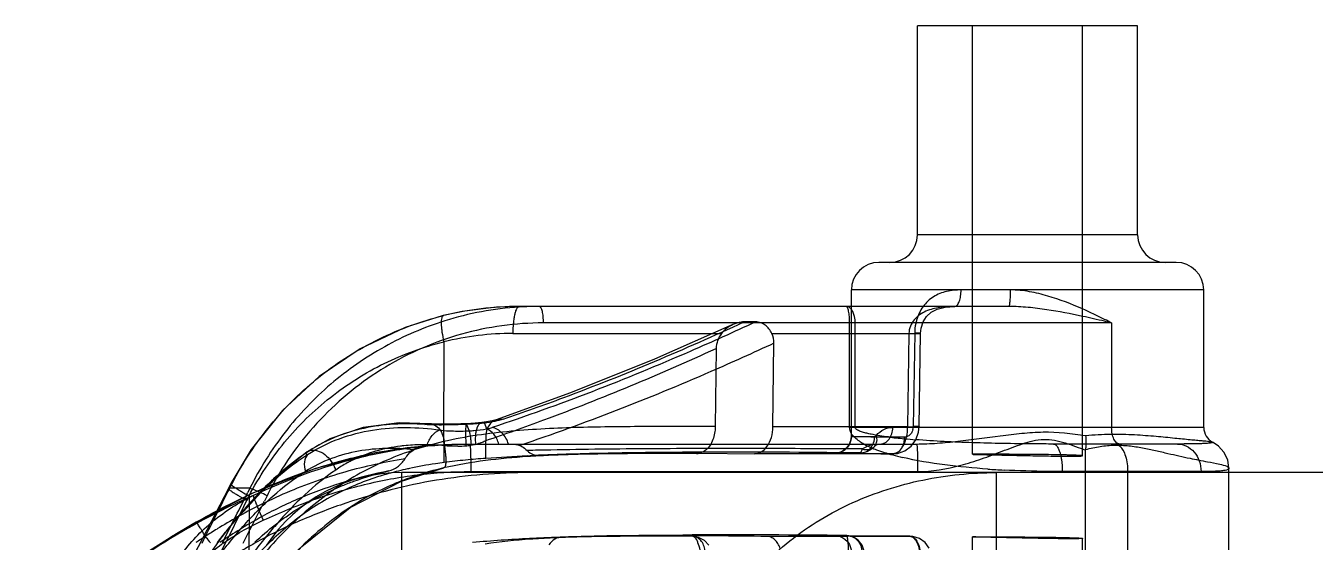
# Model space of a CAD drawing. Header units: millimetres. Extents: x 29875 to 31218, y -21313 to -20364.
# Drawn here: x 30581.26 to 30605.15, y -21028.22 to -21018.65 of the extents above; entities that cross this region are included whole.
import ezdxf

# ---------------------------------------------------------------- set-up
doc = ezdxf.new("R2010")
doc.units = ezdxf.units.MM
doc.header["$LTSCALE"] = 8
doc.layers.add('Cav-cor', color=30, linetype='Continuous')
doc.layers.add('WT', color=4, linetype='Continuous')

# ---------------------------------------------------------------- blocks, each defined once
blk = doc.blocks.new('20160903.150408')
at = {"layer": 'Cav-cor', "color": 241}
for p, q in [((-30.04, 48.706), (-30.04, 52.582)), ((-25.96, 52.582), (-30.04, 52.582)), ((-29.02, 44.639), (-29.02, 52.582)), ((-26.98, 44.611), (-26.98, 52.582)), ((-25.96, 48.706), (-25.96, 52.582)), ((-25.96, 48.706), (-30.04, 48.706)), ((-25.246, 48.196), (-30.754, 48.196)), ((-31.264, 44.968), (-31.264, 47.686)), ((-24.736, 47.686), (-31.264, 47.686)), ((-24.736, 45.136), (-24.736, 47.686)), ((-28.344, 47.38), (-37.42, 47.38)), ((-38.817, 47.211), (-38.825, 47.21)), ((-26.442, 47.074), (-36.974, 47.074)), ((-33.04, 47.093), (-33.253, 47.093)), ((-31.296, 45.136), (-31.296, 47.074)), ((-31.192, 45.136), (-31.192, 47.074)), ((-29.971, 46.976), (-29.933, 47.096)), ((-26.442, 47.074), (-26.442, 45.136)), ((-37.535, 46.879), (-33.67, 46.879)), ((-32.739, 46.879), (-30.198, 46.879)), ((-30.198, 46.879), (-30.226, 45.151)), ((-30.091, 46.884), (-30.116, 45.157)), ((-30.008, 45.152), (-29.981, 46.879)), ((-29.981, 46.879), (-29.971, 46.976)), ((-38.814, 46.724), (-38.821, 44.874)), ((-33.769, 46.6), (-33.786, 45.153)), ((-32.716, 45.151), (-32.698, 46.698)), ((-39.168, 45.191), (-39.066, 45.206)), ((-39.066, 45.206), (-39.066, 45.206)), ((-38.394, 45.193), (-38.4, 45.205)), ((-38.394, 45.193), (-38.343, 45.074)), ((-38.109, 45.228), (-38.109, 45.228)), ((-38.063, 45.218), (-38.109, 45.228)), ((-38.063, 45.218), (-38.022, 45.109)), ((-37.715, 45.29), (-37.843, 45.281)), ((-37.843, 45.281), (-37.843, 45.281)), ((-30.226, 45.151), (-32.716, 45.151)), ((-30.02, 45.05), (-30.008, 45.152)), ((-24.736, 45.136), (-31.296, 45.136)), ((-30.071, 44.91), (-30.02, 45.05)), ((-41.378, 44.656), (-41.344, 44.685)), ((-41.344, 44.685), (-41.344, 44.686)), ((-39.154, 44.799), (-39.145, 44.8)), ((-39.145, 44.8), (-39.125, 44.801)), ((-38.806, 44.488), (-38.806, 44.8)), ((-38.369, 44.83), (-30.054, 44.83)), ((-38.033, 44.563), (-38.033, 44.895)), ((-33.06, 44.746), (-33.341, 44.746)), ((-31.098, 44.738), (-31.545, 44.74)), ((-31.062, 44.738), (-31.098, 44.738)), ((-30.969, 44.689), (-30.874, 44.746)), ((-30.874, 44.746), (-30.83, 44.79)), ((-30.83, 44.79), (-30.83, 44.79)), ((-30.275, 44.704), (-30.159, 44.791)), ((-30.159, 44.791), (-30.071, 44.91)), ((-25.223, 44.83), (-27.517, 44.83)), ((-26.924, 42.79), (-26.924, 44.729)), ((-24.573, 44.866), (-24.573, 44.866)), ((-41.378, 44.656), (-41.338, 44.635)), ((-34.13, 44.66), (-34.068, 44.659)), ((-34.068, 44.659), (-33.06, 44.65)), ((-31.545, 44.65), (-31.571, 44.65)), ((-31.098, 44.65), (-31.545, 44.65)), ((-31.533, 44.664), (-31.514, 44.664)), ((-31.514, 44.664), (-31.486, 44.664)), ((-31.486, 44.664), (-31.424, 44.665)), ((-31.424, 44.665), (-31.3, 44.665)), ((-31.367, 44.665), (-31.362, 44.665)), ((-30.49, 44.65), (-31.098, 44.65)), ((-30.49, 44.65), (-30.49, 44.65)), ((-39.598, 44.144), (-38.816, 44.386)), ((-39.598, 44.3), (-39.598, 42.474)), ((-18.413, 44.3), (-39.598, 44.3)), ((-38.816, 44.386), (-38.818, 44.386)), ((-38.314, 44.32), (-30.037, 44.32)), ((-28.583, 44.3), (-28.583, 42.474)), ((-24.786, 44.32), (-27.357, 44.32)), ((-26.146, 44.32), (-26.146, 42.79)), ((-24.268, 42.79), (-24.268, 44.38)), ((-42.761, 44.095), (-42.805, 44.008)), ((-42.782, 44.01), (-42.805, 44.008)), ((-42.407, 44.01), (-42.782, 44.01)), ((-42.738, 44.097), (-42.761, 44.095)), ((-42.407, 44.01), (-42.446, 43.931)), ((-40.551, 43.654), (-39.598, 44.144)), ((-42.422, 43.869), (-42.427, 42.455)), ((-42.089, 43.872), (-42.139, 43.771)), ((-43.402, 43.382), (-43.402, 43.382)), ((-43.402, 43.382), (-43.402, 43.379)), ((-42.945, 43.085), (-43.578, 42.191)), ((-43.01, 43.001), (-43, 43.014)), ((-43, 43.013), (-43.01, 43)), ((-43, 43.013), (-42.949, 43.079)), ((-42.965, 43.059), (-43, 43.013)), ((-42.965, 43.059), (-42.956, 43.07)), ((-42.956, 43.07), (-42.949, 43.079)), ((-42.905, 43.022), (-42.919, 42.994)), ((-42.891, 43.049), (-42.905, 43.022)), ((-36.877, 43.085), (-36.919, 43.083)), ((-36.625, 43.102), (-36.65, 43.101)), ((-36.49, 43.106), (-36.625, 43.102)), ((-34.234, 43.144), (-34.213, 43.144)), ((-34.211, 43.12), (-34.213, 43.12)), ((-31.54, 43.118), (-31.59, 43.118)), ((-31.54, 43.13), (-31.54, 43.13)), ((-31.353, 43.118), (-31.54, 43.118)), ((-31.469, 43.128), (-31.498, 43.128)), ((-31.412, 43.127), (-31.469, 43.128)), ((-31.309, 43.125), (-31.412, 43.127)), ((-31.354, 43.135), (-31.354, 43.135)), ((-31.269, 43.119), (-31.353, 43.118)), ((-31.094, 43.123), (-31.309, 43.125)), ((-30.681, 43.121), (-31.094, 43.123)), ((-30.182, 43.12), (-30.681, 43.121)), ((-29.02, 24.43), (-29.02, 43.109)), ((-26.98, 24.43), (-26.98, 43.081))]:
    blk.add_line(p, q, dxfattribs=at)
for points in [[(-37.42, 47.38), (-37.838, 47.365), (-38.428, 47.293), (-38.825, 47.21)], [(-29.933, 47.096), (-29.871, 47.195), (-29.786, 47.272), (-29.672, 47.33), (-29.526, 47.367), (-29.347, 47.38)], [(-38.825, 47.21), (-39.533, 46.989), (-40.363, 46.597), (-41.126, 46.081), (-41.805, 45.454), (-42.383, 44.728), (-42.761, 44.095)], [(-33.457, 47.044), (-34.91, 46.403), (-36.466, 45.777), (-37.843, 45.281)], [(-39.066, 45.206), (-39.642, 45.222), (-40.311, 45.133), (-40.925, 44.924), (-41.345, 44.685)], [(-38.4, 45.205), (-38.498, 45.201), (-38.664, 45.197), (-38.814, 45.196), (-38.942, 45.199), (-39.045, 45.204), (-39.066, 45.206)], [(-38.109, 45.228), (-38.231, 45.215), (-38.4, 45.205)], [(-37.843, 45.281), (-37.917, 45.26), (-38.025, 45.239), (-38.109, 45.227)], [(-31.264, 44.968), (-31.272, 44.899), (-31.297, 44.83), (-31.334, 44.772), (-31.382, 44.727), (-31.433, 44.694), (-31.482, 44.675), (-31.518, 44.666), (-31.536, 44.664), (-31.544, 44.663), (-31.545, 44.663)], [(-39.154, 44.799), (-40.053, 44.673), (-41.194, 44.376), (-42.37, 43.914), (-43.402, 43.382)], [(-41.344, 44.686), (-42.007, 44.148), (-42.784, 43.292), (-42.965, 43.059)], [(-31.098, 44.664), (-31.076, 44.665), (-30.969, 44.689)], [(-30.83, 44.79), (-30.811, 44.808), (-30.785, 44.822), (-30.731, 44.83)], [(-30.49, 44.65), (-30.41, 44.657), (-30.275, 44.704)], [(-24.268, 44.38), (-24.291, 44.536), (-24.361, 44.679), (-24.46, 44.789), (-24.562, 44.86), (-24.573, 44.866)], [(-31.545, 44.663), (-31.545, 44.663), (-31.544, 44.663), (-31.539, 44.663), (-31.533, 44.664)], [(-31.3, 44.665), (-31.118, 44.664), (-31.099, 44.664)], [(-42.805, 44.008), (-44.241, 41.235), (-45.722, 38.605), (-47.053, 36.429)], [(-42.142, 42.147), (-41.442, 42.93), (-40.551, 43.654)], [(-43.403, 43.382), (-43.764, 43.168), (-44.264, 42.848), (-44.598, 42.618)], [(-33.905, 42.954), (-33.985, 43.039), (-34.093, 43.099), (-34.211, 43.12)], [(-31.54, 43.13), (-31.542, 43.13), (-31.541, 43.13), (-31.535, 43.129), (-31.521, 43.127), (-31.488, 43.12), (-31.438, 43.102), (-31.385, 43.069), (-31.336, 43.023), (-31.297, 42.965), (-31.272, 42.896), (-31.264, 42.826)], [(-31.498, 43.128), (-31.52, 43.129), (-31.529, 43.129), (-31.535, 43.13), (-31.54, 43.13)], [(-31.012, 42.726), (-31.025, 42.845), (-31.065, 42.955), (-31.139, 43.05), (-31.241, 43.113), (-31.354, 43.135)], [(-30.001, 43.077), (-30.127, 43.116), (-30.183, 43.12)], [(-29.82, 42.899), (-29.896, 43.002), (-30.001, 43.077)]]:
    blk.add_lwpolyline(points, dxfattribs=at)
for centre, radius, start, end in [((-30.55, 48.706), 0.51, 270, 0), ((-25.45, 48.706), 0.51, 180, 270), ((-30.754, 47.686), 0.51, 90, 180), ((-25.246, 47.686), 0.51, 0, 90), ((-37.417, 41.511), 5.869, 90.0253, 103.7959), ((-37.039, 41.498), 5.883, 93.6941, 107.3799), ((-37.043, 41.545), 5.835, 90.0071, 93.6854), ((-37.533, 41.51), 5.369, 90.0285, 103.8091), ((-30.36, 45.16), 0.245, 344.9805, 359.1766), ((-29.418, 54.212), 9.324, 262.8499, 264.6739), ((-28.999, 58.557), 13.689, 264.6158, 265.5068), ((-24.43, 45.136), 0.306, 180, 242.0734), ((-39.203, 41.539), 3.278, 96.1696, 97.2548), ((-39.183, 41.33), 3.487, 90.7893, 96.121), ((-39.152, 44.39), 0.401, 119.8639, 123.2659), ((-39.177, 41.079), 3.738, 89.6477, 90.8342), ((-39.182, 40.791), 4.026, 84.6457, 89.5968), ((-38.642, 47.836), 3.048, 271.6258, 274.4461), ((-31.388, 45.097), 7.025, 182.1952, 182.4495), ((-38.518, 46.263), 1.47, 274.378, 275.9308), ((-38.513, 46.22), 1.427, 275.9283, 277.3758), ((-38.408, 45.665), 0.862, 282.125, 284.0386), ((-35.395, -25.277), 70.011, 91.36512, 91.53345), ((-33.563, -319.869), 364.615, 89.68284, 89.92092), ((-30.351, 46.071), 1.416, 241.3189, 242.1741), ((-30.22, 46.324), 1.7, 242.2364, 246.4997), ((-30.109, 46.572), 1.972, 246.4332, 247.3727), ((-29.969, 46.915), 2.343, 247.4232, 249.8208), ((-30.748, 44.174), 0.655, 97.5203, 99.9383), ((-30.955, 44.896), 0.164, 313.7973, 319.6017), ((-29.713, 47.611), 3.084, 249.8216, 252.6035), ((-38.081, 35.161), 9.504, 98.8158, 102.1911), ((-35.579, 9.345), 35.303, 92.7354, 93.9865), ((-35.456, 6.913), 37.738, 92.4373, 92.7453), ((-36.106, 26.962), 17.673, 93.0949, 93.7473), ((-34.128, 44.881), 0.229, 269.4774, 275.9566), ((-33.728, -177.484), 222.164, 89.32232, 89.43699), ((-31.459, 40.856), 3.808, 90.815, 91.0307), ((-30.939, 73.795), 29.142, 269.008, 269.384), ((-31.341, 11.643), 33.022, 89.5833, 90.037), ((-30.65, 99.938), 55.286, 269.3765, 269.5225), ((-30.472, 121.737), 77.086, 269.5251, 269.64938), ((-30.246, 163.079), 118.429, 269.66239, 269.88174), ((-29.533, 48.173), 3.674, 252.5541, 253.5152), ((-29.41, 48.592), 4.111, 253.521, 254.6702), ((-29.188, 49.408), 4.957, 254.6979, 256.8334), ((-39.598, 41.3), 3, 90, 146.5107), ((-38.301, 38.819), 5.675, 105.508, 108.4175), ((-38.108, 38.119), 6.4, 102.4494, 105.4944), ((-37.582, 38.966), 5.558, 108.4674, 110.5069), ((-37.981, 37.564), 6.969, 102.1806, 102.4855), ((-37.472, 38.626), 5.915, 103.1478, 108.4274), ((-27.552, 61.326), 17.002, 266.0027, 267.0202), ((-128.833, 86.802), 96.104, 332.88177, 333.55937), ((-37.187, 41.235), 6.246, 152.7344, 153.6307), ((-36.838, 41.246), 5.871, 151.7654, 153.4339), ((-37.737, 39.342), 5.151, 113.6397, 118.7409), ((-37.678, 39.211), 5.294, 112.898, 113.6577), ((-37.653, 39.153), 5.357, 111.7836, 112.8972), ((-37.623, 39.077), 5.44, 110.5098, 111.7832), ((-128.281, 86.72), 95.908, 332.91372, 333.50366), ((-124.018, 84.82), 91.592, 332.82873, 333.37338), ((-37.336, 41.263), 5.715, 152.8656, 153.7626), ((-43.694, 40.76), 3.501, 62.7122, 65.1257), ((-37.693, 34.652), 10.116, 116.7648, 121.7422), ((-36.078, 30.628), 14.706, 119.8733, 125.3917), ((-37.204, 33.844), 11.06, 121.6968, 123.0286), ((-34.933, 37.283), 9.244, 139.1174, 141.057), ((-37.04, 33.598), 11.356, 123.0436, 124.0973), ((-34.003, 36.133), 11.327, 142.3058, 142.5934), ((-37.673, 35.34), 9.312, 124.112, 124.6014), ((-35.898, 23.398), 19.712, 92.6629, 92.8472), ((-35.455, 7.707), 35.414, 91.9345, 92.2981), ((-35.818, 21.671), 21.44, 92.3128, 92.6612), ((-35.641, 17.112), 26.003, 91.5573, 92.2967), ((-33.507, -170.77), 213.916, 89.42332, 90.18904)]:
    blk.add_arc(centre, radius, start, end, dxfattribs=at)
for points, knots in [([(-29.231, 47.686), (-29.321, 47.686), (-29.499, 47.67), (-29.751, 47.572), (-29.953, 47.384), (-30.031, 47.215), (-30.056, 47.125)], [0, 0, 0, 0, 0.25005, 0.49305, 0.739172, 1, 1, 1, 1]), ([(-29.347, 47.38), (-29.33, 47.38), (-29.303, 47.398), (-29.281, 47.433), (-29.256, 47.488), (-29.237, 47.574), (-29.231, 47.647), (-29.231, 47.686)], [0, 0, 0, 0, 0.144172, 0.244106, 0.365039, 0.66124, 1, 1, 1, 1]), ([(-28.344, 47.38), (-28.341, 47.38), (-28.336, 47.39), (-28.332, 47.406), (-28.327, 47.435), (-28.323, 47.472), (-28.319, 47.518), (-28.315, 47.59), (-28.314, 47.647), (-28.314, 47.686)], [0, 0, 0, 0, 0.026599, 0.085494, 0.177947, 0.301447, 0.451416, 0.622827, 1, 1, 1, 1]), ([(-26.979, 47.333), (-27.189, 47.425), (-27.513, 47.551), (-27.963, 47.661), (-28.197, 47.686), (-28.314, 47.686)], [0, 0, 0, 0, 0.494935, 0.747434, 1, 1, 1, 1]), ([(-37.42, 47.38), (-37.439, 47.38), (-37.466, 47.343), (-37.486, 47.292), (-37.503, 47.23), (-37.516, 47.155), (-37.531, 47.036), (-37.535, 46.943), (-37.535, 46.879)], [0, 0, 0, 0, 0.109232, 0.204061, 0.325804, 0.471404, 0.636286, 1, 1, 1, 1]), ([(-37.043, 47.38), (-37.032, 47.38), (-37.016, 47.357), (-37.004, 47.326), (-36.989, 47.27), (-36.977, 47.186), (-36.974, 47.113), (-36.974, 47.074)], [0, 0, 0, 0, 0.109328, 0.204253, 0.32639, 0.637678, 1, 1, 1, 1]), ([(-31.296, 47.074), (-31.296, 47.113), (-31.299, 47.186), (-31.309, 47.27), (-31.323, 47.326), (-31.333, 47.357), (-31.347, 47.38), (-31.358, 47.38)], [0, 0, 0, 0, 0.36654, 0.679506, 0.801914, 0.896205, 1, 1, 1, 1]), ([(-31.192, 47.074), (-31.192, 47.094), (-31.194, 47.133), (-31.205, 47.199), (-31.226, 47.266), (-31.261, 47.327), (-31.305, 47.369), (-31.342, 47.38), (-31.358, 47.38)], [0, 0, 0, 0, 0.158249, 0.312835, 0.527554, 0.713391, 0.868412, 1, 1, 1, 1]), ([(-29.347, 47.38), (-29.439, 47.38), (-29.621, 47.369), (-29.886, 47.305), (-30.081, 47.176), (-30.178, 47.019), (-30.197, 46.926), (-30.198, 46.879)], [0, 0, 0, 0, 0.252569, 0.500327, 0.745307, 0.871237, 1, 1, 1, 1]), ([(-26.98, 47.196), (-27.201, 47.243), (-27.536, 47.308), (-27.992, 47.366), (-28.226, 47.38), (-28.344, 47.38)], [0, 0, 0, 0, 0.491319, 0.743698, 1, 1, 1, 1]), ([(-26.442, 47.074), (-26.485, 47.096), (-26.662, 47.186), (-26.842, 47.272), (-26.979, 47.333)], [0, 0, 0, 0, 0.244077, 1, 1, 1, 1]), ([(-42.738, 44.097), (-42.54, 44.481), (-42.062, 45.209), (-41.135, 46.122), (-40.041, 46.814), (-39.231, 47.109), (-38.817, 47.211)], [0, 0, 0, 0, 0.251833, 0.50247, 0.751823, 1, 1, 1, 1]), ([(-38.796, 47.112), (-39.182, 46.991), (-39.932, 46.669), (-40.938, 45.968), (-41.787, 45.075), (-42.225, 44.377), (-42.407, 44.01)], [0, 0, 0, 0, 0.248152, 0.497552, 0.748191, 1, 1, 1, 1]), ([(-36.974, 47.074), (-37.483, 47.074), (-38.51, 46.932), (-39.936, 46.313), (-41.152, 45.331), (-41.765, 44.481), (-42.01, 44.024)], [0, 0, 0, 0, 0.247833, 0.496955, 0.747678, 1, 1, 1, 1]), ([(-38.825, 47.21), (-38.842, 47.206), (-38.856, 47.166), (-38.862, 47.116), (-38.863, 47.055), (-38.858, 46.984), (-38.845, 46.871), (-38.828, 46.784), (-38.814, 46.724)], [0, 0, 0, 0, 0.105365, 0.198954, 0.319904, 0.465356, 0.631002, 1, 1, 1, 1]), ([(-33.04, 47.093), (-33.441, 46.906), (-35.038, 46.185), (-36.675, 45.547), (-37.919, 45.136)], [0, 0, 0, 0, 0.252504, 1, 1, 1, 1]), ([(-37.715, 45.29), (-37.339, 45.418), (-35.828, 45.959), (-34.349, 46.586), (-33.253, 47.093)], [0, 0, 0, 0, 0.247798, 1, 1, 1, 1]), ([(-33.253, 47.093), (-33.271, 47.093), (-33.341, 47.088), (-33.409, 47.066), (-33.457, 47.044)], [0, 0, 0, 0, 0.246346, 1, 1, 1, 1]), ([(-32.739, 46.879), (-32.754, 46.909), (-32.788, 46.966), (-32.855, 47.037), (-32.942, 47.084), (-33.007, 47.093), (-33.04, 47.093)], [0, 0, 0, 0, 0.258059, 0.506008, 0.749226, 1, 1, 1, 1]), ([(-30.056, 47.125), (-30.062, 47.105), (-30.081, 47.026), (-30.09, 46.945), (-30.091, 46.884)], [0, 0, 0, 0, 0.248108, 1, 1, 1, 1]), ([(-26.442, 47.074), (-26.486, 47.084), (-26.665, 47.126), (-26.844, 47.167), (-26.98, 47.196)], [0, 0, 0, 0, 0.246296, 1, 1, 1, 1]), ([(-33.67, 46.879), (-33.7, 46.839), (-33.749, 46.75), (-33.768, 46.65), (-33.769, 46.6)], [0, 0, 0, 0, 0.498619, 1, 1, 1, 1]), ([(-30.198, 46.879), (-30.169, 46.879), (-30.127, 46.878), (-30.075, 46.878), (-30.043, 46.878), (-30.018, 46.878), (-30, 46.878), (-29.99, 46.879), (-29.985, 46.879), (-29.983, 46.879), (-29.981, 46.879), (-29.981, 46.879)], [0, 0, 0, 0, 0.40085, 0.574482, 0.722575, 0.841385, 0.928583, 0.959613, 0.981894, 0.99531, 1, 1, 1, 1]), ([(-29.981, 46.879), (-29.981, 46.88), (-29.985, 46.88), (-29.989, 46.881), (-29.999, 46.881), (-30.011, 46.882), (-30.027, 46.882), (-30.054, 46.883), (-30.075, 46.884), (-30.091, 46.884)], [0, 0, 0, 0, 0.017045, 0.066656, 0.149016, 0.263762, 0.408835, 0.581635, 1, 1, 1, 1]), ([(-42.422, 43.869), (-42.237, 44.221), (-41.797, 44.888), (-40.944, 45.724), (-39.939, 46.36), (-39.195, 46.63), (-38.814, 46.724)], [0, 0, 0, 0, 0.251707, 0.502305, 0.75171, 1, 1, 1, 1]), ([(-38.033, 44.895), (-37.674, 45.017), (-36.231, 45.53), (-34.817, 46.122), (-33.769, 46.6)], [0, 0, 0, 0, 0.247833, 1, 1, 1, 1]), ([(-32.698, 46.698), (-33.086, 46.518), (-34.629, 45.823), (-36.208, 45.205), (-37.408, 44.803)], [0, 0, 0, 0, 0.25248, 1, 1, 1, 1]), ([(-39.168, 45.191), (-39.544, 45.22), (-40.125, 45.192), (-40.865, 44.961), (-41.213, 44.77), (-41.378, 44.655)], [0, 0, 0, 0, 0.48929, 0.739983, 1, 1, 1, 1]), ([(-38.394, 45.193), (-38.533, 45.187), (-38.791, 45.18), (-39.05, 45.183), (-39.168, 45.191)], [0, 0, 0, 0, 0.539811, 1, 1, 1, 1]), ([(-39.066, 45.206), (-39.029, 45.203), (-38.951, 45.173), (-38.865, 45.077), (-38.813, 44.947), (-38.804, 44.85), (-38.806, 44.8)], [0, 0, 0, 0, 0.214125, 0.449877, 0.714935, 1, 1, 1, 1]), ([(-33.786, 45.153), (-34.205, 45.154), (-35.045, 45.155), (-36.306, 45.143), (-37.57, 45.085), (-38.409, 44.97), (-38.821, 44.874)], [0, 0, 0, 0, 0.24897, 0.498638, 0.748956, 1, 1, 1, 1]), ([(-38.4, 45.205), (-38.401, 45.205), (-38.403, 45.202), (-38.405, 45.193), (-38.408, 45.172), (-38.41, 45.138), (-38.411, 45.092), (-38.412, 45.036), (-38.411, 44.947), (-38.409, 44.877), (-38.407, 44.828)], [0, 0, 0, 0, 0.007359, 0.022405, 0.079076, 0.169958, 0.292155, 0.441704, 0.613602, 1, 1, 1, 1]), ([(-38.063, 45.218), (-38.09, 45.215), (-38.2, 45.203), (-38.31, 45.196), (-38.394, 45.193)], [0, 0, 0, 0, 0.241183, 1, 1, 1, 1]), ([(-38.109, 45.227), (-38.162, 45.221), (-38.205, 45.131), (-38.224, 45.04), (-38.234, 44.946), (-38.232, 44.872), (-38.227, 44.822)], [0, 0, 0, 0, 0.362399, 0.502845, 0.659109, 1, 1, 1, 1]), ([(-37.715, 45.29), (-37.767, 45.272), (-37.882, 45.243), (-37.999, 45.225), (-38.063, 45.218)], [0, 0, 0, 0, 0.455286, 1, 1, 1, 1]), ([(-37.981, 45.169), (-38.005, 45.131), (-38.038, 45.04), (-38.04, 44.944), (-38.033, 44.895)], [0, 0, 0, 0, 0.479165, 1, 1, 1, 1]), ([(-37.843, 45.281), (-37.871, 45.272), (-37.925, 45.242), (-37.965, 45.195), (-37.981, 45.169)], [0, 0, 0, 0, 0.488553, 1, 1, 1, 1]), ([(-33.786, 45.153), (-33.786, 45.123), (-33.794, 45.01), (-33.828, 44.898), (-33.87, 44.826)], [0, 0, 0, 0, 0.264861, 1, 1, 1, 1]), ([(-33.06, 44.65), (-33.017, 44.649), (-32.922, 44.677), (-32.81, 44.79), (-32.736, 44.955), (-32.717, 45.083), (-32.716, 45.151)], [0, 0, 0, 0, 0.195894, 0.423331, 0.695232, 1, 1, 1, 1]), ([(-30.226, 45.151), (-30.226, 45.086), (-30.24, 44.963), (-30.288, 44.821), (-30.344, 44.734), (-30.389, 44.687), (-30.438, 44.657), (-30.473, 44.65), (-30.49, 44.65)], [0, 0, 0, 0, 0.320382, 0.603231, 0.723402, 0.827815, 0.918402, 1, 1, 1, 1]), ([(-30.226, 45.151), (-30.197, 45.151), (-30.155, 45.151), (-30.103, 45.15), (-30.071, 45.15), (-30.045, 45.15), (-30.028, 45.151), (-30.018, 45.151), (-30.013, 45.151), (-30.01, 45.152), (-30.008, 45.151), (-30.008, 45.152)], [0, 0, 0, 0, 0.400935, 0.574578, 0.722663, 0.841472, 0.928659, 0.959673, 0.98193, 0.995326, 1, 1, 1, 1]), ([(-30.008, 45.152), (-30.008, 45.152), (-30.012, 45.152), (-30.016, 45.153), (-30.026, 45.153), (-30.038, 45.154), (-30.053, 45.155), (-30.08, 45.156), (-30.101, 45.156), (-30.116, 45.157)], [0, 0, 0, 0, 0.017009, 0.066547, 0.14883, 0.263488, 0.408472, 0.581245, 1, 1, 1, 1]), ([(-41.337, 44.635), (-41.153, 44.755), (-40.763, 44.948), (-40.139, 45.106), (-39.51, 45.151), (-39.093, 45.118), (-38.887, 45.09)], [0, 0, 0, 0, 0.258714, 0.508516, 0.75449, 1, 1, 1, 1]), ([(-39.125, 44.801), (-39.107, 44.868), (-39.051, 44.988), (-38.943, 45.072), (-38.887, 45.09)], [0, 0, 0, 0, 0.537199, 1, 1, 1, 1]), ([(-38.887, 45.09), (-38.804, 45.078), (-38.622, 45.069), (-38.441, 45.07), (-38.343, 45.074)], [0, 0, 0, 0, 0.460624, 1, 1, 1, 1]), ([(-38.343, 45.074), (-38.314, 45.076), (-38.207, 45.082), (-38.1, 45.094), (-38.022, 45.109)], [0, 0, 0, 0, 0.267967, 1, 1, 1, 1]), ([(-38.303, 44.83), (-38.306, 44.858), (-38.311, 44.91), (-38.32, 44.981), (-38.33, 45.034), (-38.338, 45.064), (-38.343, 45.074)], [0, 0, 0, 0, 0.342471, 0.633211, 0.855985, 1, 1, 1, 1]), ([(-38.022, 45.109), (-38.013, 45.111), (-37.978, 45.119), (-37.944, 45.128), (-37.919, 45.136)], [0, 0, 0, 0, 0.270313, 1, 1, 1, 1]), ([(-37.795, 44.83), (-37.816, 44.895), (-37.869, 45.008), (-37.97, 45.093), (-38.022, 45.109)], [0, 0, 0, 0, 0.555913, 1, 1, 1, 1]), ([(-37.616, 44.83), (-37.639, 44.905), (-37.715, 45.04), (-37.85, 45.123), (-37.919, 45.136)], [0, 0, 0, 0, 0.530038, 1, 1, 1, 1]), ([(-31.115, 44.881), (-31.145, 44.901), (-31.201, 44.946), (-31.25, 45), (-31.268, 45.032)], [0, 0, 0, 0, 0.497966, 1, 1, 1, 1]), ([(-31.264, 44.968), (-31.264, 44.968), (-31.26, 44.968), (-31.256, 44.969), (-31.247, 44.969), (-31.235, 44.97), (-31.22, 44.97), (-31.192, 44.97), (-31.15, 44.971), (-31.088, 44.971), (-31.014, 44.971), (-30.927, 44.971), (-30.865, 44.97), (-30.831, 44.97)], [0, 0, 0, 0, 0.004154, 0.01619, 0.036165, 0.064069, 0.099881, 0.143579, 0.254435, 0.396173, 0.568285, 0.769914, 1, 1, 1, 1]), ([(-30.277, 44.956), (-30.351, 44.956), (-30.49, 44.957), (-30.687, 44.958), (-30.856, 44.959), (-30.98, 44.961), (-31.064, 44.962), (-31.116, 44.963), (-31.16, 44.964), (-31.197, 44.964), (-31.225, 44.965), (-31.243, 44.966), (-31.254, 44.967), (-31.26, 44.967), (-31.262, 44.967), (-31.264, 44.967), (-31.264, 44.968)], [0, 0, 0, 0, 0.224617, 0.424249, 0.596506, 0.739776, 0.800112, 0.85272, 0.897455, 0.934202, 0.962884, 0.983428, 0.990633, 0.995791, 0.998903, 1, 1, 1, 1]), ([(-30.578, 44.96), (-30.632, 44.967), (-30.739, 44.982), (-30.872, 45.005), (-30.978, 45.028), (-31.056, 45.049), (-31.122, 45.071), (-31.169, 45.098), (-31.192, 45.122), (-31.192, 45.136)], [0, 0, 0, 0, 0.24799, 0.496311, 0.620499, 0.745518, 0.869367, 0.934386, 1, 1, 1, 1]), ([(-31.098, 44.664), (-31.064, 44.664), (-30.991, 44.681), (-30.903, 44.75), (-30.845, 44.852), (-30.832, 44.93), (-30.831, 44.97)], [0, 0, 0, 0, 0.233188, 0.476854, 0.734196, 1, 1, 1, 1]), ([(-30.831, 44.97), (-30.829, 44.97), (-30.817, 44.972), (-30.806, 44.981), (-30.801, 44.988)], [0, 0, 0, 0, 0.22166, 1, 1, 1, 1]), ([(-30.83, 44.79), (-30.809, 44.815), (-30.781, 44.882), (-30.79, 44.953), (-30.801, 44.988)], [0, 0, 0, 0, 0.471389, 1, 1, 1, 1]), ([(-30.801, 44.988), (-30.764, 45.035), (-30.672, 45.114), (-30.554, 45.136), (-30.497, 45.136)], [0, 0, 0, 0, 0.509666, 1, 1, 1, 1]), ([(-30.731, 44.83), (-30.7, 44.83), (-30.635, 44.848), (-30.558, 44.919), (-30.509, 45.019), (-30.497, 45.097), (-30.497, 45.136)], [0, 0, 0, 0, 0.218447, 0.456792, 0.720504, 1, 1, 1, 1]), ([(-30.297, 44.828), (-30.294, 44.838), (-30.282, 44.88), (-30.277, 44.923), (-30.277, 44.956)], [0, 0, 0, 0, 0.246364, 1, 1, 1, 1]), ([(-30.124, 45.097), (-30.132, 45.066), (-30.159, 45.011), (-30.208, 44.974), (-30.234, 44.964)], [0, 0, 0, 0, 0.535648, 1, 1, 1, 1]), ([(-30.054, 44.83), (-29.927, 44.83), (-29.671, 44.843), (-29.155, 44.894), (-28.633, 44.965), (-28.108, 45.032), (-27.579, 45.072), (-27.184, 45.024), (-26.924, 44.99)], [0, 0, 0, 0, 0.121067, 0.244146, 0.495525, 0.622718, 0.749845, 1, 1, 1, 1]), ([(-30.037, 44.32), (-29.768, 44.32), (-29.364, 44.39), (-28.851, 44.551), (-28.535, 44.671), (-28.284, 44.767), (-28.094, 44.835), (-27.901, 44.895), (-27.7, 44.922), (-27.497, 44.906), (-27.302, 44.852), (-27.112, 44.786), (-26.987, 44.739), (-26.924, 44.715)], [0, 0, 0, 0, 0.249968, 0.37518, 0.500341, 0.56288, 0.625424, 0.687927, 0.750501, 0.812879, 0.875329, 0.937749, 1, 1, 1, 1]), ([(-26.924, 44.99), (-26.768, 45.002), (-26.465, 45.018), (-26.029, 45.008), (-25.634, 44.977), (-25.291, 44.943), (-25.042, 44.918), (-24.876, 44.903), (-24.779, 44.894), (-24.7, 44.887), (-24.641, 44.88), (-24.601, 44.874), (-24.58, 44.869), (-24.573, 44.866)], [0, 0, 0, 0, 0.199435, 0.385506, 0.554565, 0.702302, 0.823873, 0.873325, 0.914692, 0.947936, 0.97315, 0.990444, 1, 1, 1, 1]), ([(-26.924, 44.99), (-26.922, 44.969), (-26.92, 44.927), (-26.918, 44.863), (-26.92, 44.796), (-26.924, 44.751), (-26.924, 44.728)], [0, 0, 0, 0, 0.236427, 0.484271, 0.739828, 1, 1, 1, 1]), ([(-26.399, 44.92), (-26.414, 44.951), (-26.435, 45.023), (-26.442, 45.097), (-26.442, 45.136)], [0, 0, 0, 0, 0.469741, 1, 1, 1, 1]), ([(-26.295, 44.83), (-26.316, 44.83), (-26.362, 44.853), (-26.387, 44.895), (-26.399, 44.92)], [0, 0, 0, 0, 0.426255, 1, 1, 1, 1]), ([(-43.403, 43.38), (-43.076, 43.567), (-42.406, 43.915), (-41.357, 44.342), (-40.268, 44.653), (-39.52, 44.768), (-39.145, 44.8)], [0, 0, 0, 0, 0.250016, 0.500013, 0.750107, 1, 1, 1, 1]), ([(-38.821, 44.874), (-39.178, 44.79), (-39.706, 44.62), (-40.368, 44.296), (-40.996, 43.906), (-41.708, 43.306), (-42.198, 42.748), (-42.427, 42.455)], [0, 0, 0, 0, 0.248464, 0.373164, 0.49813, 0.748604, 1, 1, 1, 1]), ([(-42.345, 43.878), (-41.718, 44.17), (-40.736, 44.532), (-39.373, 44.787), (-38.679, 44.83), (-38.333, 44.83)], [0, 0, 0, 0, 0.499629, 0.74992, 1, 1, 1, 1]), ([(-39.372, 44.725), (-39.711, 44.761), (-40.234, 44.755), (-40.909, 44.575), (-41.229, 44.417), (-41.381, 44.32)], [0, 0, 0, 0, 0.490484, 0.740525, 1, 1, 1, 1]), ([(-41.344, 44.686), (-41.327, 44.697), (-41.289, 44.714), (-41.199, 44.723), (-41.076, 44.683), (-40.947, 44.58), (-40.88, 44.484), (-40.854, 44.431)], [0, 0, 0, 0, 0.097823, 0.201124, 0.435527, 0.708917, 1, 1, 1, 1]), ([(-39.617, 44.79), (-39.773, 44.77), (-40.087, 44.707), (-40.386, 44.59), (-40.53, 44.518)], [0, 0, 0, 0, 0.493598, 1, 1, 1, 1]), ([(-39.538, 44.552), (-39.527, 44.57), (-39.481, 44.636), (-39.421, 44.693), (-39.372, 44.725)], [0, 0, 0, 0, 0.265713, 1, 1, 1, 1]), ([(-39.352, 44.738), (-39.336, 44.746), (-39.274, 44.777), (-39.206, 44.794), (-39.154, 44.799)], [0, 0, 0, 0, 0.254071, 1, 1, 1, 1]), ([(-39.125, 44.801), (-39.071, 44.805), (-38.819, 44.821), (-38.567, 44.83), (-38.369, 44.83)], [0, 0, 0, 0, 0.215407, 1, 1, 1, 1]), ([(-38.821, 44.874), (-38.808, 44.814), (-38.792, 44.726), (-38.78, 44.613), (-38.776, 44.541), (-38.777, 44.48), (-38.784, 44.43), (-38.799, 44.39), (-38.816, 44.386)], [0, 0, 0, 0, 0.368853, 0.534455, 0.679919, 0.800914, 0.894552, 1, 1, 1, 1]), ([(-38.737, 44.792), (-38.743, 44.792), (-38.766, 44.794), (-38.789, 44.797), (-38.806, 44.8)], [0, 0, 0, 0, 0.264843, 1, 1, 1, 1]), ([(-38.555, 44.789), (-38.572, 44.789), (-38.632, 44.788), (-38.692, 44.789), (-38.737, 44.792)], [0, 0, 0, 0, 0.266093, 1, 1, 1, 1]), ([(-38.333, 44.83), (-38.332, 44.83), (-38.331, 44.826), (-38.329, 44.819), (-38.327, 44.806), (-38.326, 44.79), (-38.324, 44.768), (-38.322, 44.732), (-38.32, 44.676), (-38.317, 44.6), (-38.316, 44.513), (-38.315, 44.418), (-38.314, 44.353), (-38.314, 44.32)], [0, 0, 0, 0, 0.00602, 0.020843, 0.044858, 0.07798, 0.120002, 0.17046, 0.294554, 0.44571, 0.618265, 0.805801, 1, 1, 1, 1]), ([(-38.227, 44.822), (-38.235, 44.821), (-38.27, 44.814), (-38.304, 44.808), (-38.33, 44.805)], [0, 0, 0, 0, 0.24331, 1, 1, 1, 1]), ([(-38.122, 44.853), (-38.128, 44.85), (-38.153, 44.841), (-38.179, 44.834), (-38.199, 44.829)], [0, 0, 0, 0, 0.24083, 1, 1, 1, 1]), ([(-38.033, 44.895), (-38.04, 44.891), (-38.068, 44.875), (-38.098, 44.861), (-38.122, 44.853)], [0, 0, 0, 0, 0.23296, 1, 1, 1, 1]), ([(-37.408, 44.803), (-37.396, 44.798), (-37.345, 44.774), (-37.299, 44.739), (-37.269, 44.708)], [0, 0, 0, 0, 0.237524, 1, 1, 1, 1]), ([(-37.269, 44.708), (-37.241, 44.679), (-37.176, 44.633), (-37.098, 44.619), (-37.061, 44.621)], [0, 0, 0, 0, 0.525177, 1, 1, 1, 1]), ([(-33.341, 44.746), (-33.962, 44.746), (-35.203, 44.743), (-36.443, 44.728), (-37.063, 44.713)], [0, 0, 0, 0, 0.500055, 1, 1, 1, 1]), ([(-31.545, 44.669), (-32.465, 44.678), (-33.844, 44.684), (-35.683, 44.664), (-36.602, 44.64), (-37.062, 44.621)], [0, 0, 0, 0, 0.499995, 0.750002, 1, 1, 1, 1]), ([(-33.87, 44.826), (-33.898, 44.78), (-33.962, 44.7), (-34.059, 44.658), (-34.104, 44.653)], [0, 0, 0, 0, 0.5423, 1, 1, 1, 1]), ([(-31.1, 44.664), (-31.091, 44.664), (-31.073, 44.694), (-31.067, 44.719), (-31.062, 44.738)], [0, 0, 0, 0, 0.321404, 1, 1, 1, 1]), ([(-31.062, 44.738), (-31.018, 44.77), (-30.95, 44.801), (-30.879, 44.816), (-30.861, 44.819)], [0, 0, 0, 0, 0.74694, 1, 1, 1, 1]), ([(-31.062, 44.738), (-31.051, 44.735), (-31.011, 44.726), (-30.969, 44.725), (-30.938, 44.73)], [0, 0, 0, 0, 0.262168, 1, 1, 1, 1]), ([(-30.938, 44.73), (-30.929, 44.732), (-30.894, 44.74), (-30.861, 44.759), (-30.842, 44.778)], [0, 0, 0, 0, 0.262416, 1, 1, 1, 1]), ([(-30.49, 44.65), (-30.47, 44.65), (-30.428, 44.66), (-30.371, 44.697), (-30.326, 44.755), (-30.305, 44.802), (-30.297, 44.828)], [0, 0, 0, 0, 0.218017, 0.453631, 0.714043, 1, 1, 1, 1]), ([(-30.054, 44.83), (-30.053, 44.83), (-30.052, 44.825), (-30.05, 44.819), (-30.049, 44.806), (-30.047, 44.79), (-30.046, 44.768), (-30.044, 44.732), (-30.041, 44.676), (-30.039, 44.6), (-30.038, 44.513), (-30.037, 44.418), (-30.037, 44.353), (-30.037, 44.32)], [0, 0, 0, 0, 0.0059, 0.020678, 0.04467, 0.077782, 0.119801, 0.170262, 0.294376, 0.445565, 0.618163, 0.805748, 1, 1, 1, 1]), ([(-27.517, 44.83), (-27.642, 44.83), (-28.143, 44.832), (-28.644, 44.841), (-29.02, 44.854)], [0, 0, 0, 0, 0.249709, 1, 1, 1, 1]), ([(-27.517, 44.83), (-27.485, 44.83), (-27.44, 44.777), (-27.408, 44.698), (-27.392, 44.642), (-27.385, 44.611)], [0, 0, 0, 0, 0.354528, 0.642079, 1, 1, 1, 1]), ([(-26.924, 44.729), (-26.835, 44.751), (-26.657, 44.79), (-26.388, 44.814), (-26.124, 44.802), (-25.872, 44.762), (-25.632, 44.71), (-25.339, 44.642), (-25.019, 44.569), (-24.698, 44.507), (-24.471, 44.465), (-24.339, 44.431), (-24.282, 44.404), (-24.268, 44.387), (-24.268, 44.38)], [0, 0, 0, 0, 0.10131, 0.200479, 0.297283, 0.391367, 0.48213, 0.568441, 0.722882, 0.844429, 0.928559, 0.978648, 0.992331, 1, 1, 1, 1]), ([(-26.38, 44.83), (-26.372, 44.83), (-26.339, 44.826), (-26.309, 44.808), (-26.29, 44.792)], [0, 0, 0, 0, 0.232756, 1, 1, 1, 1]), ([(-26.29, 44.792), (-26.266, 44.77), (-26.224, 44.71), (-26.162, 44.553), (-26.146, 44.416), (-26.146, 44.32)], [0, 0, 0, 0, 0.191701, 0.429782, 1, 1, 1, 1]), ([(-24.573, 44.866), (-24.572, 44.865), (-24.568, 44.863), (-24.573, 44.856), (-24.581, 44.854), (-24.596, 44.851), (-24.616, 44.848), (-24.642, 44.845), (-24.674, 44.842), (-24.728, 44.838), (-24.81, 44.834), (-24.927, 44.832), (-25.067, 44.83), (-25.168, 44.83), (-25.223, 44.83)], [0, 0, 0, 0, 0.008188, 0.014512, 0.027871, 0.049778, 0.080468, 0.119992, 0.168354, 0.225546, 0.366362, 0.54238, 0.753673, 1, 1, 1, 1]), ([(-25.223, 44.83), (-25.166, 44.83), (-25.047, 44.802), (-24.902, 44.685), (-24.808, 44.517), (-24.786, 44.386), (-24.786, 44.32)], [0, 0, 0, 0, 0.231909, 0.474804, 0.732437, 1, 1, 1, 1]), ([(-41.378, 44.656), (-41.682, 44.45), (-42.25, 43.947), (-42.732, 43.367), (-42.965, 43.059)], [0, 0, 0, 0, 0.486719, 1, 1, 1, 1]), ([(-42.945, 43.085), (-42.71, 43.388), (-42.222, 43.955), (-41.645, 44.441), (-41.338, 44.635)], [0, 0, 0, 0, 0.513555, 1, 1, 1, 1]), ([(-40.088, 44.45), (-40.463, 44.369), (-41.202, 44.159), (-41.907, 43.856), (-42.249, 43.684)], [0, 0, 0, 0, 0.500335, 1, 1, 1, 1]), ([(-41.337, 44.635), (-41.371, 44.599), (-41.413, 44.489), (-41.397, 44.378), (-41.38, 44.32)], [0, 0, 0, 0, 0.451056, 1, 1, 1, 1]), ([(-40.53, 44.518), (-40.554, 44.505), (-40.653, 44.454), (-40.748, 44.396), (-40.817, 44.348)], [0, 0, 0, 0, 0.246804, 1, 1, 1, 1]), ([(-39.831, 44.332), (-39.774, 44.346), (-39.659, 44.402), (-39.573, 44.496), (-39.538, 44.552)], [0, 0, 0, 0, 0.470727, 1, 1, 1, 1]), ([(-38.806, 44.488), (-38.86, 44.481), (-39.076, 44.45), (-39.291, 44.411), (-39.452, 44.377)], [0, 0, 0, 0, 0.249388, 1, 1, 1, 1]), ([(-37.261, 44.596), (-37.522, 44.579), (-38.045, 44.533), (-38.562, 44.446), (-38.818, 44.386)], [0, 0, 0, 0, 0.499555, 1, 1, 1, 1]), ([(-38.033, 44.563), (-38.16, 44.554), (-38.418, 44.533), (-38.675, 44.506), (-38.806, 44.488)], [0, 0, 0, 0, 0.489682, 1, 1, 1, 1]), ([(-37.061, 44.621), (-36.573, 44.64), (-35.596, 44.664), (-34.619, 44.663), (-34.13, 44.66)], [0, 0, 0, 0, 0.500049, 1, 1, 1, 1]), ([(-34.13, 44.652), (-34.619, 44.657), (-35.596, 44.661), (-36.573, 44.638), (-37.061, 44.617)], [0, 0, 0, 0, 0.499952, 1, 1, 1, 1]), ([(-34.13, 44.652), (-34.618, 44.653), (-35.595, 44.654), (-36.572, 44.635), (-37.06, 44.608)], [0, 0, 0, 0, 0.49931, 1, 1, 1, 1]), ([(-31.571, 44.65), (-31.695, 44.65), (-32.191, 44.649), (-32.687, 44.649), (-33.06, 44.65)], [0, 0, 0, 0, 0.249629, 1, 1, 1, 1]), ([(-31.572, 44.662), (-31.572, 44.662), (-31.57, 44.662), (-31.569, 44.662), (-31.565, 44.663), (-31.558, 44.663), (-31.545, 44.663), (-31.534, 44.664), (-31.527, 44.664)], [0, 0, 0, 0, 0.016268, 0.063073, 0.141106, 0.250422, 0.562825, 1, 1, 1, 1]), ([(-31.443, 44.657), (-31.462, 44.658), (-31.488, 44.658), (-31.52, 44.659), (-31.538, 44.659), (-31.552, 44.66), (-31.563, 44.66), (-31.568, 44.662), (-31.572, 44.661), (-31.572, 44.662)], [0, 0, 0, 0, 0.43482, 0.606407, 0.74719, 0.85699, 0.935714, 0.983329, 1, 1, 1, 1]), ([(-31.513, 44.664), (-31.504, 44.664), (-31.455, 44.665), (-31.406, 44.665), (-31.367, 44.665)], [0, 0, 0, 0, 0.194072, 1, 1, 1, 1]), ([(-28.737, 44.365), (-29.002, 44.384), (-29.532, 44.434), (-30.058, 44.521), (-30.318, 44.582)], [0, 0, 0, 0, 0.499229, 1, 1, 1, 1]), ([(-26.98, 44.611), (-26.98, 44.612), (-26.982, 44.612), (-26.986, 44.613), (-26.992, 44.614), (-27.005, 44.615), (-27.027, 44.617), (-27.061, 44.619), (-27.103, 44.621), (-27.155, 44.623), (-27.214, 44.625), (-27.308, 44.627), (-27.44, 44.63), (-27.614, 44.633), (-27.803, 44.635), (-28, 44.637), (-28.196, 44.638), (-28.385, 44.639), (-28.559, 44.64), (-28.692, 44.64), (-28.786, 44.64), (-28.845, 44.64), (-28.897, 44.641), (-28.939, 44.64), (-28.969, 44.64), (-28.989, 44.64), (-29, 44.64), (-29.008, 44.64), (-29.015, 44.64), (-29.017, 44.639), (-29.02, 44.64), (-29.02, 44.639)], [0, 0, 0, 0, 0.000741, 0.002605, 0.005646, 0.009865, 0.021809, 0.038362, 0.059356, 0.084573, 0.113794, 0.146736, 0.22245, 0.308837, 0.402576, 0.500073, 0.597591, 0.691372, 0.777818, 0.853571, 0.886525, 0.915749, 0.94096, 0.961938, 0.978469, 0.985007, 0.990376, 0.994568, 0.997573, 0.999385, 1, 1, 1, 1]), ([(-29.02, 44.639), (-29.02, 44.639), (-29.017, 44.639), (-29.015, 44.639), (-29.008, 44.639), (-29, 44.638), (-28.989, 44.638), (-28.969, 44.637), (-28.939, 44.636), (-28.897, 44.635), (-28.845, 44.634), (-28.786, 44.633), (-28.692, 44.63), (-28.559, 44.627), (-28.385, 44.624), (-28.196, 44.619), (-28, 44.615), (-27.804, 44.611), (-27.615, 44.608), (-27.441, 44.606), (-27.308, 44.605), (-27.214, 44.604), (-27.155, 44.604), (-27.103, 44.605), (-27.061, 44.606), (-27.027, 44.607), (-27.005, 44.608), (-26.992, 44.609), (-26.986, 44.609), (-26.982, 44.61), (-26.98, 44.611), (-26.98, 44.611)], [0, 0, 0, 0, 0.000618, 0.002434, 0.005444, 0.00964, 0.015013, 0.021554, 0.038091, 0.059073, 0.084288, 0.113515, 0.146469, 0.222222, 0.308667, 0.402454, 0.49998, 0.597488, 0.691239, 0.77764, 0.853363, 0.886305, 0.915523, 0.940733, 0.961716, 0.978254, 0.990178, 0.994386, 0.997416, 0.999269, 1, 1, 1, 1]), ([(-27.385, 44.611), (-27.381, 44.589), (-27.363, 44.493), (-27.357, 44.395), (-27.357, 44.32)], [0, 0, 0, 0, 0.231624, 1, 1, 1, 1]), ([(-37.229, 44.3), (-37.805, 44.3), (-38.672, 44.229), (-39.801, 43.991), (-40.632, 43.745), (-41.44, 43.436), (-42.221, 43.062), (-42.96, 42.609), (-43.407, 42.241), (-43.612, 42.038)], [0, 0, 0, 0, 0.249836, 0.374904, 0.500004, 0.625055, 0.75, 0.874953, 1, 1, 1, 1]), ([(-43.533, 41.969), (-43.38, 42.205), (-43.064, 42.662), (-42.552, 43.301), (-42.002, 43.867), (-41.594, 44.187), (-41.381, 44.32)], [0, 0, 0, 0, 0.263, 0.518691, 0.765164, 1, 1, 1, 1]), ([(-39.831, 44.332), (-40.105, 44.277), (-40.647, 44.143), (-41.435, 43.86), (-42.189, 43.497), (-42.665, 43.205), (-42.895, 43.049)], [0, 0, 0, 0, 0.250296, 0.500444, 0.750253, 1, 1, 1, 1]), ([(-42.159, 43.418), (-41.858, 43.558), (-41.244, 43.809), (-40.29, 44.096), (-39.31, 44.278), (-38.646, 44.32), (-38.314, 44.32)], [0, 0, 0, 0, 0.249753, 0.499799, 0.749986, 1, 1, 1, 1]), ([(-40.817, 44.348), (-41.02, 44.212), (-41.41, 43.892), (-41.754, 43.528), (-41.922, 43.334)], [0, 0, 0, 0, 0.488517, 1, 1, 1, 1]), ([(-40.093, 44.203), (-40.379, 44.107), (-40.949, 43.861), (-41.462, 43.51), (-41.706, 43.309)], [0, 0, 0, 0, 0.488021, 1, 1, 1, 1]), ([(-40.854, 44.431), (-40.85, 44.424), (-40.837, 44.397), (-40.826, 44.368), (-40.819, 44.347)], [0, 0, 0, 0, 0.254308, 1, 1, 1, 1]), ([(-40.694, 44.059), (-40.623, 44.088), (-40.342, 44.196), (-40.051, 44.28), (-39.831, 44.332)], [0, 0, 0, 0, 0.252639, 1, 1, 1, 1]), ([(-33.35, 42.038), (-33.086, 42.412), (-32.443, 43.081), (-31.259, 43.791), (-29.949, 44.21), (-29.038, 44.3), (-28.583, 44.3)], [0, 0, 0, 0, 0.251347, 0.50121, 0.750513, 1, 1, 1, 1]), ([(-27.357, 44.32), (-27.447, 44.32), (-27.806, 44.322), (-28.166, 44.333), (-28.436, 44.347)], [0, 0, 0, 0, 0.249641, 1, 1, 1, 1]), ([(-24.45, 44.328), (-24.473, 44.326), (-24.584, 44.32), (-24.696, 44.32), (-24.786, 44.32)], [0, 0, 0, 0, 0.199262, 1, 1, 1, 1]), ([(-24.268, 44.38), (-24.268, 44.373), (-24.277, 44.363), (-24.294, 44.354), (-24.324, 44.344), (-24.377, 44.335), (-24.423, 44.33), (-24.45, 44.328)], [0, 0, 0, 0, 0.102978, 0.184281, 0.290851, 0.586566, 1, 1, 1, 1]), ([(-42.805, 44.007), (-42.807, 44.004), (-42.799, 43.993), (-42.783, 43.979), (-42.753, 43.956), (-42.713, 43.93), (-42.661, 43.899), (-42.577, 43.85), (-42.51, 43.814), (-42.462, 43.789)], [0, 0, 0, 0, 0.025424, 0.081784, 0.170618, 0.290222, 0.43741, 0.608384, 1, 1, 1, 1]), ([(-42.761, 44.095), (-42.763, 44.091), (-42.755, 44.079), (-42.739, 44.065), (-42.71, 44.042), (-42.67, 44.015), (-42.619, 43.982), (-42.536, 43.932), (-42.469, 43.895), (-42.422, 43.869)], [0, 0, 0, 0, 0.026034, 0.082665, 0.171601, 0.291182, 0.438247, 0.609009, 1, 1, 1, 1]), ([(-42.407, 44.01), (-42.397, 44.008), (-42.373, 44.001), (-42.311, 43.978), (-42.259, 43.954), (-42.221, 43.937)], [0, 0, 0, 0, 0.147603, 0.372608, 1, 1, 1, 1]), ([(-42.316, 43.009), (-42.073, 43.236), (-41.563, 43.639), (-40.985, 43.939), (-40.694, 44.059)], [0, 0, 0, 0, 0.513127, 1, 1, 1, 1]), ([(-46.441, 36.5), (-45.721, 37.684), (-44.345, 40.088), (-43.074, 42.549), (-42.462, 43.789)], [0, 0, 0, 0, 0.500491, 1, 1, 1, 1]), ([(-42.345, 43.878), (-42.539, 43.792), (-43.318, 43.425), (-44.06, 42.981), (-44.595, 42.616)], [0, 0, 0, 0, 0.246916, 1, 1, 1, 1]), ([(-43.688, 42.762), (-43.521, 43.002), (-43.106, 43.43), (-42.608, 43.75), (-42.345, 43.878)], [0, 0, 0, 0, 0.499968, 1, 1, 1, 1]), ([(-42.345, 43.878), (-42.346, 43.873), (-42.341, 43.856), (-42.332, 43.825), (-42.315, 43.781), (-42.293, 43.724), (-42.265, 43.657), (-42.22, 43.553), (-42.184, 43.473), (-42.159, 43.418)], [0, 0, 0, 0, 0.033749, 0.099724, 0.196209, 0.320337, 0.46798, 0.634731, 1, 1, 1, 1]), ([(-40.214, 43.858), (-40.593, 43.65), (-41.301, 43.131), (-41.883, 42.483), (-42.155, 42.143)], [0, 0, 0, 0, 0.498491, 1, 1, 1, 1]), ([(-43.464, 42.527), (-43.277, 42.714), (-42.86, 43.044), (-42.398, 43.307), (-42.159, 43.418)], [0, 0, 0, 0, 0.500082, 1, 1, 1, 1]), ([(-43.232, 43.117), (-43.254, 43.154), (-43.285, 43.206), (-43.325, 43.271), (-43.35, 43.31), (-43.37, 43.341), (-43.385, 43.362), (-43.395, 43.376), (-43.4, 43.381), (-43.402, 43.382), (-43.402, 43.382)], [0, 0, 0, 0, 0.406736, 0.57903, 0.725262, 0.842418, 0.928129, 0.980566, 0.994124, 1, 1, 1, 1]), ([(-41.706, 43.309), (-41.94, 43.115), (-42.383, 42.675), (-42.769, 42.186), (-42.952, 41.925)], [0, 0, 0, 0, 0.487907, 1, 1, 1, 1]), ([(-43.136, 42.996), (-43.143, 43.005), (-43.176, 43.045), (-43.208, 43.085), (-43.233, 43.117)], [0, 0, 0, 0, 0.216727, 1, 1, 1, 1]), ([(-42.123, 43.094), (-42.197, 43.003), (-42.342, 42.816), (-42.554, 42.529), (-42.758, 42.232), (-42.887, 42.027), (-42.952, 41.925)], [0, 0, 0, 0, 0.245595, 0.493953, 0.745499, 1, 1, 1, 1]), ([(-36.875, 43.093), (-36.992, 43.088), (-37.461, 43.067), (-37.93, 43.035), (-38.28, 43.004)], [0, 0, 0, 0, 0.250808, 1, 1, 1, 1]), ([(-36.919, 43.083), (-37.014, 43.078), (-37.392, 43.055), (-37.77, 43.018), (-38.051, 42.973)], [0, 0, 0, 0, 0.249779, 1, 1, 1, 1]), ([(-36.625, 43.105), (-36.67, 43.104), (-36.768, 43.074), (-36.84, 43.002), (-36.869, 42.959)], [0, 0, 0, 0, 0.463596, 1, 1, 1, 1]), ([(-36.625, 43.105), (-36.227, 43.119), (-35.43, 43.136), (-34.633, 43.143), (-34.234, 43.144)], [0, 0, 0, 0, 0.499972, 1, 1, 1, 1]), ([(-32.825, 43.117), (-33.459, 43.123), (-34.725, 43.14), (-35.992, 43.126), (-36.625, 43.105)], [0, 0, 0, 0, 0.499992, 1, 1, 1, 1]), ([(-34.213, 43.12), (-34.568, 43.121), (-35.28, 43.122), (-35.992, 43.115), (-36.348, 43.105)], [0, 0, 0, 0, 0.499371, 1, 1, 1, 1]), ([(-34.045, 42.712), (-34.049, 42.765), (-34.062, 42.862), (-34.093, 42.976), (-34.127, 43.049), (-34.157, 43.095), (-34.191, 43.12), (-34.213, 43.12)], [0, 0, 0, 0, 0.34051, 0.638174, 0.75961, 0.859548, 1, 1, 1, 1]), ([(-33.975, 42.853), (-33.978, 42.889), (-33.995, 42.957), (-34.047, 43.045), (-34.121, 43.105), (-34.182, 43.12), (-34.211, 43.12)], [0, 0, 0, 0, 0.276471, 0.536976, 0.776192, 1, 1, 1, 1]), ([(-31.59, 43.118), (-31.693, 43.118), (-32.105, 43.117), (-32.516, 43.117), (-32.825, 43.117)], [0, 0, 0, 0, 0.249669, 1, 1, 1, 1]), ([(-32.583, 42.892), (-32.594, 42.925), (-32.621, 42.985), (-32.679, 43.059), (-32.749, 43.106), (-32.801, 43.117), (-32.825, 43.117)], [0, 0, 0, 0, 0.296814, 0.559168, 0.789427, 1, 1, 1, 1]), ([(-31.354, 43.135), (-31.382, 43.135), (-31.432, 43.135), (-31.49, 43.134), (-31.526, 43.134), (-31.544, 43.133), (-31.557, 43.132), (-31.564, 43.133), (-31.57, 43.131), (-31.561, 43.131), (-31.554, 43.13), (-31.538, 43.13), (-31.519, 43.129), (-31.493, 43.128), (-31.462, 43.128), (-31.409, 43.127), (-31.331, 43.125), (-31.172, 43.124), (-30.925, 43.122), (-30.577, 43.12), (-30.321, 43.12), (-30.182, 43.12)], [0, 0, 0, 0, 0.053381, 0.09349, 0.108476, 0.120034, 0.128132, 0.132769, 0.133984, 0.136313, 0.142081, 0.151298, 0.163958, 0.180035, 0.199497, 0.222311, 0.277865, 0.346388, 0.520425, 0.740124, 1, 1, 1, 1]), ([(-31.354, 43.135), (-31.317, 43.134), (-31.241, 43.117), (-31.146, 43.049), (-31.084, 42.947), (-31.069, 42.868), (-31.069, 42.829)], [0, 0, 0, 0, 0.242608, 0.489976, 0.743241, 1, 1, 1, 1]), ([(-31.313, 42.726), (-31.313, 42.779), (-31.314, 42.854), (-31.319, 42.951), (-31.324, 43.012), (-31.329, 43.062), (-31.337, 43.1), (-31.342, 43.122), (-31.35, 43.135), (-31.354, 43.135)], [0, 0, 0, 0, 0.377445, 0.548125, 0.697813, 0.821051, 0.913682, 0.972726, 1, 1, 1, 1]), ([(-30.182, 43.12), (-30.273, 43.12), (-30.635, 43.119), (-30.997, 43.119), (-31.269, 43.119)], [0, 0, 0, 0, 0.249674, 1, 1, 1, 1]), ([(-30.182, 43.12), (-30.156, 43.12), (-30.114, 43.098), (-30.075, 43.051), (-30.034, 42.978), (-30, 42.864), (-29.991, 42.765), (-29.991, 42.712)], [0, 0, 0, 0, 0.161698, 0.264823, 0.385309, 0.673004, 1, 1, 1, 1]), ([(-30.182, 43.12), (-30.157, 43.12), (-30.102, 43.1), (-30.042, 43.028), (-30.004, 42.929), (-29.995, 42.853), (-29.995, 42.814)], [0, 0, 0, 0, 0.192668, 0.423036, 0.698156, 1, 1, 1, 1]), ([(-29.02, 43.109), (-29.02, 43.11), (-29.017, 43.109), (-29.015, 43.11), (-29.008, 43.11), (-29, 43.11), (-28.989, 43.11), (-28.969, 43.11), (-28.939, 43.11), (-28.897, 43.11), (-28.845, 43.11), (-28.786, 43.11), (-28.692, 43.11), (-28.559, 43.11), (-28.385, 43.109), (-28.196, 43.108), (-28, 43.106), (-27.803, 43.105), (-27.614, 43.102), (-27.44, 43.1), (-27.308, 43.097), (-27.214, 43.094), (-27.155, 43.092), (-27.103, 43.09), (-27.061, 43.089), (-27.027, 43.087), (-27.005, 43.085), (-26.992, 43.084), (-26.986, 43.083), (-26.982, 43.082), (-26.98, 43.081), (-26.98, 43.081)], [0, 0, 0, 0, 0.000616, 0.00243, 0.005437, 0.00963, 0.014998, 0.021532, 0.038054, 0.059038, 0.084253, 0.113463, 0.146418, 0.22218, 0.308618, 0.402401, 0.499919, 0.597422, 0.691153, 0.777536, 0.853256, 0.886199, 0.915408, 0.940632, 0.961633, 0.978178, 0.990121, 0.994342, 0.997387, 0.999255, 1, 1, 1, 1]), ([(-26.98, 43.081), (-26.98, 43.08), (-26.982, 43.079), (-26.986, 43.079), (-26.992, 43.078), (-27.005, 43.077), (-27.027, 43.076), (-27.061, 43.075), (-27.103, 43.074), (-27.155, 43.074), (-27.214, 43.074), (-27.308, 43.074), (-27.441, 43.075), (-27.615, 43.078), (-27.803, 43.081), (-28, 43.085), (-28.196, 43.089), (-28.385, 43.093), (-28.559, 43.097), (-28.692, 43.1), (-28.786, 43.102), (-28.845, 43.104), (-28.897, 43.105), (-28.939, 43.106), (-28.969, 43.107), (-28.989, 43.108), (-29, 43.108), (-29.008, 43.108), (-29.015, 43.108), (-29.017, 43.109), (-29.02, 43.109), (-29.02, 43.109)], [0, 0, 0, 0, 0.000734, 0.002588, 0.005619, 0.009827, 0.021752, 0.03829, 0.059271, 0.08448, 0.113695, 0.146635, 0.222351, 0.308745, 0.40249, 0.499993, 0.59752, 0.691309, 0.77776, 0.853518, 0.886475, 0.915704, 0.94092, 0.961905, 0.978443, 0.984984, 0.990358, 0.994555, 0.997565, 0.999381, 1, 1, 1, 1])]:
    blk.add_open_spline(points, degree=3, knots=knots, dxfattribs=at)
for points in [[(-33.457, 47.044), (-33.539, 47.007), (-33.616, 46.951), (-33.67, 46.879)], [(-32.698, 46.698), (-32.698, 46.76), (-32.711, 46.824), (-32.739, 46.879)], [(-31.298, 44.828), (-31.276, 44.871), (-31.264, 44.92), (-31.264, 44.968)], [(-31.268, 45.032), (-31.285, 45.064), (-31.295, 45.1), (-31.296, 45.136)], [(-30.234, 44.964), (-30.248, 44.959), (-30.262, 44.956), (-30.277, 44.956)], [(-37.551, 44.83), (-37.503, 44.83), (-37.453, 44.822), (-37.408, 44.803)], [(-31.572, 44.662), (-31.519, 44.661), (-31.464, 44.676), (-31.418, 44.702)], [(-31.418, 44.702), (-31.368, 44.731), (-31.324, 44.776), (-31.298, 44.828)], [(-31.03, 44.829), (-31.059, 44.845), (-31.088, 44.862), (-31.115, 44.881)], [(-30.833, 44.824), (-30.8, 44.828), (-30.765, 44.83), (-30.731, 44.83)], [(-29.02, 44.854), (-29.371, 44.865), (-29.721, 44.882), (-30.071, 44.91)], [(-34.213, 43.12), (-34.972, 43.128), (-35.731, 43.128), (-36.49, 43.106)]]:
    blk.add_open_spline(points, degree=3, dxfattribs=at)

msp = doc.modelspace()

# ---------------------------------------------------------------- block references
at = {"layer": 'WT'}
msp.add_blockref('20160903.150408', (30627.82, -21071.233), dxfattribs=at)

doc.saveas('drawing.dxf')
